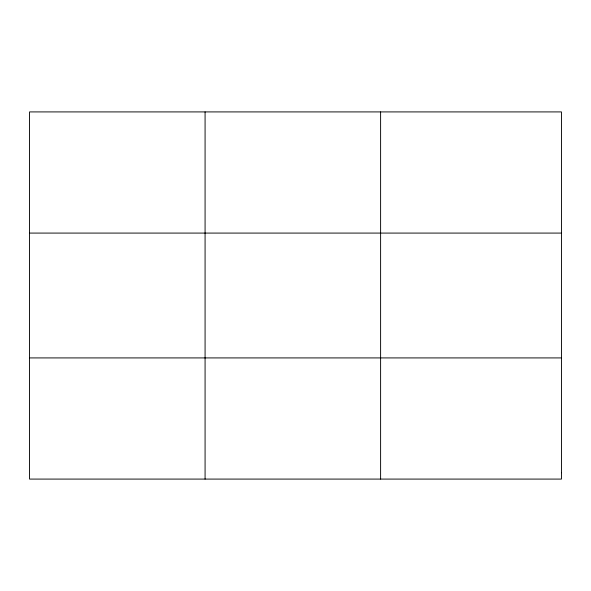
<?xml version="1.0" encoding="UTF-8"?>
<svg xmlns="http://www.w3.org/2000/svg" width="591" height="591" viewBox="0 0 591 591"><rect width="100%" height="100%" fill="white"/><g stroke="black" fill="none" stroke-linecap="round" stroke-linejoin="round"><path stroke-width="0.89" d="M205.077 479.087L205.077 111.913M380.604 479.087L380.604 111.913M29.55 233.083L561.45 233.083M29.55 357.917L561.45 357.917M561.45 472.711L561.45 479.087L29.55 479.087L29.55 111.913L561.45 111.913L561.45 472.711"/></g></svg>
